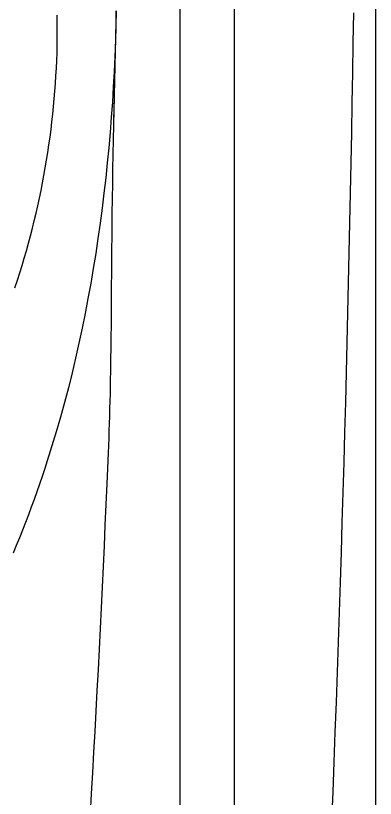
# Model space of a CAD drawing. Extents: x 528 to 612, y 649 to 778.
# Drawn here: x 607.4 to 612.33, y 685.6 to 696.3 of the extents above; entities that cross this region are included whole.
import ezdxf

# ---------------------------------------------------------------- set-up
doc = ezdxf.new("R2010")
doc.units = 0
doc.header["$MEASUREMENT"] = 0
doc.layers.add('1', color=4, linetype='Continuous')

# ---------------------------------------------------------------- blocks, each defined once
blk = doc.blocks.new('2010JETSETTER')
at = {"layer": '1', "color": 3, "linetype": 'Continuous'}
for p, q in [((82.186, 12.056), (82.186, 53.052)), ((80.44, 19.546), (80.458, 19.971))]:
    blk.add_line(p, q, dxfattribs=at)
at = {"layer": '1', "color": 4, "linetype": 'Continuous'}
blk.add_lwpolyline([(12, 65.108), (72.112, 65.108, -0.414214), (84.112, 53.108), (84.112, 12, -0.414214), (72.112, 0), (12, 0, -0.414214), (0, 12), (0, 53.108, -0.414214)], format="xyb", close=True, dxfattribs=at)
at = {"layer": '1', "color": 3, "linetype": 'Continuous'}
for points in [[(81.436, 40.168), (81.436, 38.997), (81.436, 37.826), (81.436, 36.654), (81.436, 35.483), (81.436, 34.311), (81.436, 33.14), (81.436, 31.968), (81.436, 30.797), (81.436, 29.626), (81.436, 28.454), (81.436, 27.283), (81.436, 26.111), (81.436, 24.94), (81.436, 23.768), (81.436, 22.597), (81.436, 21.426), (81.436, 20.254), (81.436, 19.083), (81.436, 17.911), (81.436, 16.74), (81.436, 15.568), (81.436, 14.397)], [(83.812, 25.987), (83.806, 25.577), (83.799, 25.167), (83.792, 24.757), (83.785, 24.347), (83.777, 23.937), (83.769, 23.527), (83.76, 23.118), (83.751, 22.708), (83.742, 22.298), (83.733, 21.888), (83.723, 21.478), (83.712, 21.069), (83.702, 20.659), (83.69, 20.249), (83.679, 19.839), (83.667, 19.43), (83.655, 19.02), (83.642, 18.611), (83.629, 18.201), (83.616, 17.791), (83.602, 17.382), (83.588, 16.972), (83.574, 16.563), (83.559, 16.153), (83.544, 15.744), (83.528, 15.334), (83.512, 14.925)], [(80.566, 26.018), (80.561, 25.809), (80.555, 25.601), (80.546, 25.393), (80.536, 25.184), (80.525, 24.976), (80.512, 24.768), (80.497, 24.561), (80.48, 24.353), (80.462, 24.145), (80.442, 23.938), (80.421, 23.731), (80.397, 23.524), (80.372, 23.317), (80.344, 23.111), (80.315, 22.905), (80.284, 22.699), (80.251, 22.493), (80.216, 22.288), (80.178, 22.083), (80.139, 21.879), (80.097, 21.675), (80.054, 21.471), (80.008, 21.268), (79.96, 21.066), (79.909, 20.863), (79.856, 20.662), (79.801, 20.461), (79.743, 20.261), (79.621, 19.862)], [(80.458, 19.971), (80.462, 20.072), (80.466, 20.173), (80.47, 20.274), (80.473, 20.374), (80.476, 20.475), (80.479, 20.576), (80.482, 20.677), (80.484, 20.778), (80.486, 20.879), (80.488, 20.98), (80.49, 21.08), (80.491, 21.181), (80.493, 21.282), (80.494, 21.383), (80.495, 21.484), (80.497, 21.585), (80.498, 21.685), (80.498, 21.786), (80.499, 21.887), (80.5, 21.988), (80.501, 22.088), (80.502, 22.189), (80.502, 22.29), (80.503, 22.391), (80.504, 22.491), (80.505, 22.592), (80.505, 22.693), (80.506, 22.793), (80.507, 22.894), (80.508, 22.995), (80.509, 23.095), (80.51, 23.196), (80.511, 23.297), (80.513, 23.397), (80.514, 23.498), (80.516, 23.599), (80.517, 23.699), (80.519, 23.8), (80.52, 23.901), (80.522, 24.001), (80.524, 24.102), (80.526, 24.203), (80.528, 24.304), (80.53, 24.404), (80.532, 24.505), (80.535, 24.606), (80.537, 24.707), (80.539, 24.807), (80.541, 24.908), (80.544, 25.009), (80.546, 25.11), (80.548, 25.211), (80.551, 25.311), (80.553, 25.412), (80.555, 25.513), (80.558, 25.614), (80.56, 25.715), (80.562, 25.816), (80.566, 26.018)], [(80.534, 24.564), (80.535, 24.637), (80.537, 24.709), (80.539, 24.782), (80.54, 24.855), (80.542, 24.927), (80.543, 25), (80.545, 25.072), (80.547, 25.145), (80.548, 25.218), (80.55, 25.29), (80.552, 25.363), (80.554, 25.436), (80.555, 25.509), (80.557, 25.581), (80.558, 25.654), (80.56, 25.727), (80.562, 25.799), (80.563, 25.872), (80.566, 26.018)], [(79.758, 25.762), (79.758, 25.772), (79.758, 25.782), (79.758, 25.791), (79.758, 25.801), (79.758, 25.811), (79.758, 25.82), (79.758, 25.83), (79.758, 25.84), (79.758, 25.849), (79.758, 25.859), (79.758, 25.869), (79.758, 25.878), (79.758, 25.888), (79.758, 25.898), (79.758, 25.907), (79.758, 25.917), (79.757, 25.927), (79.757, 25.936), (79.757, 25.955)], [(79.178, 22.23), (79.211, 22.331), (79.243, 22.432), (79.275, 22.533), (79.305, 22.634), (79.335, 22.736), (79.363, 22.838), (79.391, 22.94), (79.417, 23.043), (79.443, 23.146), (79.467, 23.248), (79.491, 23.351), (79.513, 23.455), (79.535, 23.558), (79.556, 23.662), (79.575, 23.766), (79.594, 23.87), (79.611, 23.974), (79.628, 24.078), (79.644, 24.183), (79.658, 24.287), (79.672, 24.392), (79.685, 24.497), (79.696, 24.602), (79.707, 24.707), (79.717, 24.812), (79.725, 24.917), (79.733, 25.023), (79.74, 25.128), (79.745, 25.234), (79.75, 25.339), (79.754, 25.445), (79.756, 25.551), (79.758, 25.762)], [(79.621, 19.862), (79.586, 19.756), (79.55, 19.65), (79.514, 19.544), (79.477, 19.438), (79.439, 19.332), (79.401, 19.227), (79.362, 19.122), (79.321, 19.017), (79.281, 18.913), (79.239, 18.809), (79.196, 18.705), (79.153, 18.602)], [(80.211, 15.03), (80.227, 15.312), (80.243, 15.594), (80.259, 15.877), (80.275, 16.159), (80.29, 16.441), (80.305, 16.723), (80.32, 17.005), (80.334, 17.288), (80.348, 17.57), (80.362, 17.852), (80.376, 18.134), (80.389, 18.417), (80.402, 18.699), (80.415, 18.981), (80.44, 19.546)]]:
    blk.add_lwpolyline(points, dxfattribs=at)
blk.add_arc((75.93, 12.296), 3.9, 356.1125, 114.2967, dxfattribs=at)

msp = doc.modelspace()

# ---------------------------------------------------------------- block references
at = {"layer": '1'}
msp.add_blockref('2010JETSETTER', (528.213, 670.352), dxfattribs=at)

doc.saveas('drawing.dxf')
